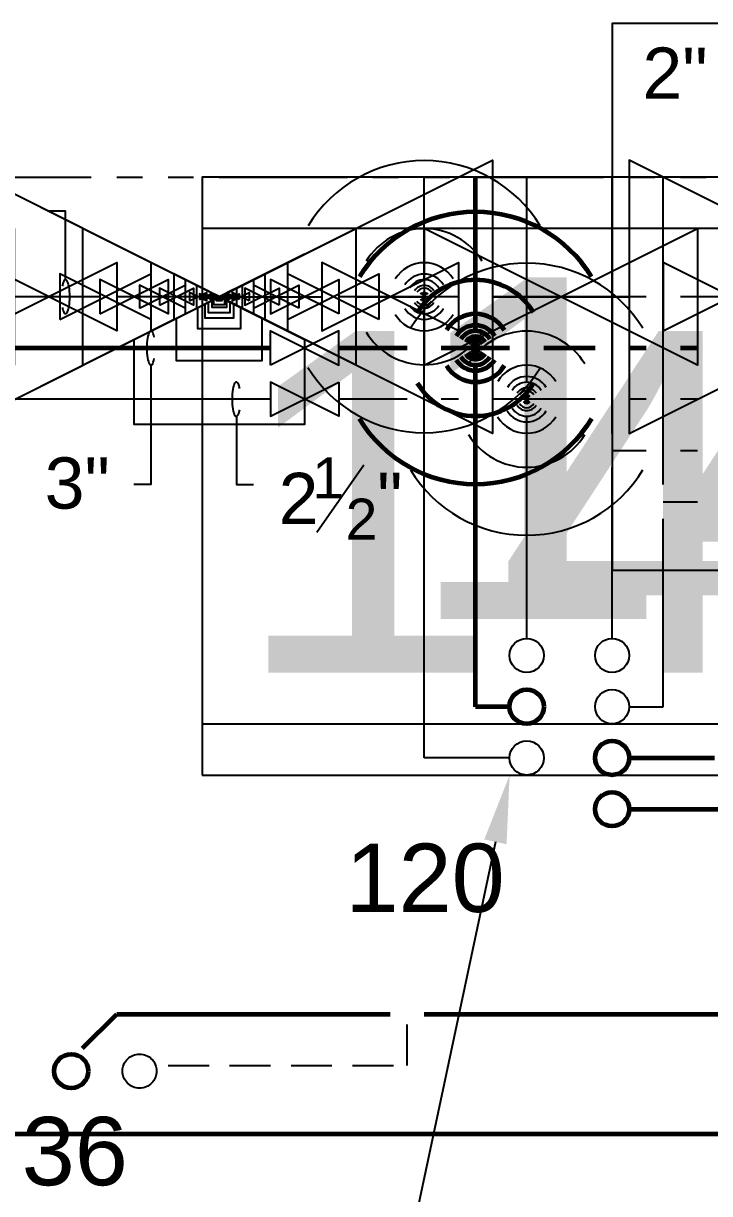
# Model space of a CAD drawing. Extents: x -3956 to 957, y -346 to 1886.
# Drawn here: x -2228.4 to -2107.9, y 162.2 to 367.7 of the extents above; entities that cross this region are included whole.
import ezdxf

# ---------------------------------------------------------------- set-up
doc = ezdxf.new("R2010")
doc.units = 0
doc.header["$LTSCALE"] = 36
doc.header["$MEASUREMENT"] = 0
doc.linetypes.add('PHANTOM2', pattern=[1.25, 0.625, -0.125, 0.125, -0.125, 0.125, -0.125])
doc.linetypes.add('VENT', pattern=[0.30000000000000004, 0.2, -0.1])
for name, color, linetype in [('G-ANNO-TEXT', 70, 'Continuous'), ('P-14HW-N', 3, 'Continuous'), ('P-14HW-N @ 768', 3, 'Continuous'), ('P-14HW-N @ 96', 3, 'Continuous'), ('P-14HWC-N', 2, 'Continuous'), ('P-14HWC-N @ 768', 2, 'Continuous'), ('P-14HWC-N @ 96', 2, 'Continuous'), ('P-HW-N', 1, 'Continuous'), ('P-HW-N @ 1 (1)', 1, 'Continuous'), ('P-HW-N @ 1 (2)', 1, 'Continuous'), ('P-HW-N @ 12', 1, 'Continuous'), ('P-HW-N @ 128', 1, 'Continuous'), ('P-HW-N @ 16', 1, 'Continuous'), ('P-HW-N @ 192', 1, 'Continuous'), ('P-HW-N @ 2', 1, 'Continuous'), ('P-HW-N @ 24', 1, 'Continuous'), ('P-HW-N @ 384', 1, 'Continuous'), ('P-HW-N @ 4', 1, 'Continuous'), ('P-HW-N @ 48', 1, 'Continuous'), ('P-HW-N @ 64', 1, 'Continuous'), ('P-HW-N @ 768', 1, 'Continuous'), ('P-HW-N @ 8', 1, 'Continuous'), ('P-HW-N @ 96', 1, 'Continuous'), ('P-HWC-N', 2, 'Continuous'), ('P-HWC-N @ 1 (1)', 2, 'Continuous'), ('P-HWC-N @ 1 (2)', 2, 'Continuous'), ('P-HWC-N @ 12', 2, 'Continuous'), ('P-HWC-N @ 128', 2, 'Continuous'), ('P-HWC-N @ 16', 2, 'Continuous'), ('P-HWC-N @ 192', 2, 'Continuous'), ('P-HWC-N @ 2', 2, 'Continuous'), ('P-HWC-N @ 24', 2, 'Continuous'), ('P-HWC-N @ 384', 2, 'Continuous'), ('P-HWC-N @ 4', 2, 'Continuous'), ('P-HWC-N @ 48', 2, 'Continuous'), ('P-HWC-N @ 64', 2, 'Continuous'), ('P-HWC-N @ 768', 2, 'Continuous'), ('P-HWC-N @ 8', 2, 'Continuous'), ('P-HWC-N @ 96', 2, 'Continuous'), ('P-SANV-N', 5, 'VENT'), ('P-SANV-N @ 96', 5, 'VENT')]:
    doc.layers.add(name, color=color, linetype=linetype)
for name, color, linetype, lineweight in [('P-CW-N', 4, 'Continuous', 60), ('P-CW-N @ 1 (1)', 4, 'Continuous', 60), ('P-CW-N @ 1 (2)', 4, 'Continuous', 60), ('P-CW-N @ 12', 4, 'Continuous', 60), ('P-CW-N @ 128', 4, 'Continuous', 60), ('P-CW-N @ 16', 4, 'Continuous', 60), ('P-CW-N @ 192', 4, 'Continuous', 60), ('P-CW-N @ 2', 4, 'Continuous', 60), ('P-CW-N @ 24', 4, 'Continuous', 60), ('P-CW-N @ 384', 4, 'Continuous', 60), ('P-CW-N @ 4', 4, 'Continuous', 60), ('P-CW-N @ 48', 4, 'Continuous', 60), ('P-CW-N @ 64', 4, 'Continuous', 60), ('P-CW-N @ 768', 4, 'Continuous', 60), ('P-CW-N @ 8', 4, 'Continuous', 60), ('P-CW-N @ 96', 4, 'Continuous', 60), ('P-GAS-N', 3, 'Continuous', 60), ('P-GAS-N @ 96', 3, 'Continuous', 60), ('P-SAN-N', 6, 'Continuous', 60), ('P-SAN-N @ 96', 6, 'Continuous', 60)]:
    doc.layers.add(name, color=color, linetype=linetype, lineweight=lineweight)
doc.layers.add('P-SAN-DFU', color=7, linetype='Continuous', plot=False)
doc.styles.add('Arial', font='arial.ttf')

# ---------------------------------------------------------------- blocks, each defined once
blk = doc.blocks.new('*U7')
blk.add_circle((0, 0), 0.03125)
blk = doc.blocks.new('*U13')
at = {"layer": 'DEFPOINTS'}
blk.add_lwpolyline([(-0.25, -0.06249999999999999), (0.25, -0.0625), (0.25, 0.0625), (-0.25, 0.0625)], close=True, dxfattribs=at)
at = {"insert": (-5.551115123125783e-17, 0.03956876705320601), "char_height": 0.078125, "width": 0.2237833603342428, "attachment_point": 2, "style": 'Arial'}
blk.add_mtext('140%%DHW', dxfattribs=at)
blk = doc.blocks.new('*U1475')
at = {"layer": 'P-14HW-N @ 768', "linetype": 'ByBlock', "lineweight": -2, "xscale": 768, "yscale": 768, "zscale": 768}
blk.add_blockref('*U13', (-2005.000000014936, 292.7428015229925), dxfattribs=at)
blk = doc.blocks.new('*U14')
at = {"layer": 'DEFPOINTS'}
blk.add_lwpolyline([(-0.25, -0.06249999999999999), (0.25, -0.0625), (0.25, 0.0625), (-0.25, 0.0625)], close=True, dxfattribs=at)
at = {"insert": (-1.110223024625157e-16, 0.03903585436562074), "char_height": 0.078125, "width": 0.3407139839491038, "attachment_point": 2, "style": 'Arial'}
blk.add_mtext('140%%DHWC', dxfattribs=at)
blk = doc.blocks.new('*U1476')
at = {"layer": 'P-14HWC-N @ 768', "linetype": 'ByBlock', "lineweight": -2, "xscale": 768, "yscale": 768, "zscale": 768}
blk.add_blockref('*U14', (-2005.000000014936, 283.7428015229925), dxfattribs=at)
blk = doc.blocks.new('*U15')
at = {"layer": 'DEFPOINTS'}
blk.add_lwpolyline([(-0.15625, -0.0625), (0.15625, -0.0625), (0.15625, 0.0625), (-0.15625, 0.0625)], close=True, dxfattribs=at)
blk = doc.blocks.new('*U1481')
at = {"layer": 'P-HWC-N @ 768', "linetype": 'ByBlock', "lineweight": -2, "xscale": 768, "yscale": 768, "zscale": 768}
blk.add_blockref('*U15', (-2005.000000014936, 319.7428015229925), dxfattribs=at)
blk = doc.blocks.new('*U74')
for start, end in [(121.274325396742, 238.7256746032579), (301.4341766631704, 58.56582333682955)]:
    blk.add_arc((0, 0), 0.03111555437015312, start, end)
blk = doc.blocks.new('*U1492')
at = {"layer": 'P-HWC-N @ 1 (1)', "rotation": 90}
blk.add_blockref('*U74', (-2158.000000014936, 319.7428015229925), dxfattribs=at)
at = {"layer": 'P-HWC-N @ 1 (2)', "rotation": 90}
blk.add_blockref('*U74', (-2158.000000014936, 319.7428015229925), dxfattribs=at)
at = {"layer": 'P-HWC-N @ 12', "xscale": 12, "yscale": 12, "zscale": 12, "rotation": 90}
blk.add_blockref('*U74', (-2158.000000014936, 319.7428015229925), dxfattribs=at)
at = {"layer": 'P-HWC-N @ 128', "xscale": 128, "yscale": 128, "zscale": 128, "rotation": 90}
blk.add_blockref('*U74', (-2158.000000014936, 319.7428015229925), dxfattribs=at)
at = {"layer": 'P-HWC-N @ 16', "xscale": 16, "yscale": 16, "zscale": 16, "rotation": 90}
blk.add_blockref('*U74', (-2158.000000014936, 319.7428015229925), dxfattribs=at)
at = {"layer": 'P-HWC-N @ 192', "xscale": 192, "yscale": 192, "zscale": 192, "rotation": 90}
blk.add_blockref('*U74', (-2158.000000014936, 319.7428015229925), dxfattribs=at)
at = {"layer": 'P-HWC-N @ 2', "xscale": 2, "yscale": 2, "zscale": 2, "rotation": 90}
blk.add_blockref('*U74', (-2158.000000014936, 319.7428015229925), dxfattribs=at)
at = {"layer": 'P-HWC-N @ 24', "xscale": 24, "yscale": 24, "zscale": 24, "rotation": 90}
blk.add_blockref('*U74', (-2158.000000014936, 319.7428015229925), dxfattribs=at)
at = {"layer": 'P-HWC-N @ 384', "xscale": 384, "yscale": 384, "zscale": 384, "rotation": 90}
blk.add_blockref('*U74', (-2158.000000014936, 319.7428015229925), dxfattribs=at)
at = {"layer": 'P-HWC-N @ 4', "xscale": 4, "yscale": 4, "zscale": 4, "rotation": 90}
blk.add_blockref('*U74', (-2158.000000014936, 319.7428015229925), dxfattribs=at)
at = {"layer": 'P-HWC-N @ 48', "xscale": 48, "yscale": 48, "zscale": 48, "rotation": 90}
blk.add_blockref('*U74', (-2158.000000014936, 319.7428015229925), dxfattribs=at)
at = {"layer": 'P-HWC-N @ 64', "xscale": 64, "yscale": 64, "zscale": 64, "rotation": 90}
blk.add_blockref('*U74', (-2158.000000014936, 319.7428015229925), dxfattribs=at)
at = {"layer": 'P-HWC-N @ 768', "xscale": 768, "yscale": 768, "zscale": 768, "rotation": 90}
blk.add_blockref('*U74', (-2158.000000014936, 319.7428015229925), dxfattribs=at)
at = {"layer": 'P-HWC-N @ 8', "xscale": 8, "yscale": 8, "zscale": 8, "rotation": 90}
blk.add_blockref('*U74', (-2158.000000014936, 319.7428015229925), dxfattribs=at)
at = {"layer": 'P-HWC-N @ 96', "xscale": 96, "yscale": 96, "zscale": 96, "rotation": 90}
blk.add_blockref('*U74', (-2158.000000014936, 319.7428015229925), dxfattribs=at)
blk = doc.blocks.new('*U1493')
at = {"layer": 'P-CW-N @ 1 (1)', "rotation": 90}
blk.add_blockref('*U74', (-2149.000000014936, 310.7428015229925), dxfattribs=at)
at = {"layer": 'P-CW-N @ 1 (2)', "rotation": 90}
blk.add_blockref('*U74', (-2149.000000014936, 310.7428015229925), dxfattribs=at)
at = {"layer": 'P-CW-N @ 12', "xscale": 12, "yscale": 12, "zscale": 12, "rotation": 90}
blk.add_blockref('*U74', (-2149.000000014936, 310.7428015229925), dxfattribs=at)
at = {"layer": 'P-CW-N @ 128', "xscale": 128, "yscale": 128, "zscale": 128, "rotation": 90}
blk.add_blockref('*U74', (-2149.000000014936, 310.7428015229925), dxfattribs=at)
at = {"layer": 'P-CW-N @ 16', "xscale": 16, "yscale": 16, "zscale": 16, "rotation": 90}
blk.add_blockref('*U74', (-2149.000000014936, 310.7428015229925), dxfattribs=at)
at = {"layer": 'P-CW-N @ 192', "xscale": 192, "yscale": 192, "zscale": 192, "rotation": 90}
blk.add_blockref('*U74', (-2149.000000014936, 310.7428015229925), dxfattribs=at)
at = {"layer": 'P-CW-N @ 2', "xscale": 2, "yscale": 2, "zscale": 2, "rotation": 90}
blk.add_blockref('*U74', (-2149.000000014936, 310.7428015229925), dxfattribs=at)
at = {"layer": 'P-CW-N @ 24', "xscale": 24, "yscale": 24, "zscale": 24, "rotation": 90}
blk.add_blockref('*U74', (-2149.000000014936, 310.7428015229925), dxfattribs=at)
at = {"layer": 'P-CW-N @ 384', "xscale": 384, "yscale": 384, "zscale": 384, "rotation": 90}
blk.add_blockref('*U74', (-2149.000000014936, 310.7428015229925), dxfattribs=at)
at = {"layer": 'P-CW-N @ 4', "xscale": 4, "yscale": 4, "zscale": 4, "rotation": 90}
blk.add_blockref('*U74', (-2149.000000014936, 310.7428015229925), dxfattribs=at)
at = {"layer": 'P-CW-N @ 48', "xscale": 48, "yscale": 48, "zscale": 48, "rotation": 90}
blk.add_blockref('*U74', (-2149.000000014936, 310.7428015229925), dxfattribs=at)
at = {"layer": 'P-CW-N @ 64', "xscale": 64, "yscale": 64, "zscale": 64, "rotation": 90}
blk.add_blockref('*U74', (-2149.000000014936, 310.7428015229925), dxfattribs=at)
at = {"layer": 'P-CW-N @ 768', "xscale": 768, "yscale": 768, "zscale": 768, "rotation": 90}
blk.add_blockref('*U74', (-2149.000000014936, 310.7428015229925), dxfattribs=at)
at = {"layer": 'P-CW-N @ 8', "xscale": 8, "yscale": 8, "zscale": 8, "rotation": 90}
blk.add_blockref('*U74', (-2149.000000014936, 310.7428015229925), dxfattribs=at)
at = {"layer": 'P-CW-N @ 96', "xscale": 96, "yscale": 96, "zscale": 96, "rotation": 90}
blk.add_blockref('*U74', (-2149.000000014936, 310.7428015229925), dxfattribs=at)
blk = doc.blocks.new('*U1494')
at = {"layer": 'P-HW-N @ 1 (1)', "rotation": 90}
blk.add_blockref('*U74', (-2140.000000014936, 301.7428015229925), dxfattribs=at)
at = {"layer": 'P-HW-N @ 1 (2)', "rotation": 90}
blk.add_blockref('*U74', (-2140.000000014936, 301.7428015229925), dxfattribs=at)
at = {"layer": 'P-HW-N @ 12', "xscale": 12, "yscale": 12, "zscale": 12, "rotation": 90}
blk.add_blockref('*U74', (-2140.000000014936, 301.7428015229925), dxfattribs=at)
at = {"layer": 'P-HW-N @ 128', "xscale": 128, "yscale": 128, "zscale": 128, "rotation": 90}
blk.add_blockref('*U74', (-2140.000000014936, 301.7428015229925), dxfattribs=at)
at = {"layer": 'P-HW-N @ 16', "xscale": 16, "yscale": 16, "zscale": 16, "rotation": 90}
blk.add_blockref('*U74', (-2140.000000014936, 301.7428015229925), dxfattribs=at)
at = {"layer": 'P-HW-N @ 192', "xscale": 192, "yscale": 192, "zscale": 192, "rotation": 90}
blk.add_blockref('*U74', (-2140.000000014936, 301.7428015229925), dxfattribs=at)
at = {"layer": 'P-HW-N @ 2', "xscale": 2, "yscale": 2, "zscale": 2, "rotation": 90}
blk.add_blockref('*U74', (-2140.000000014936, 301.7428015229925), dxfattribs=at)
at = {"layer": 'P-HW-N @ 24', "xscale": 24, "yscale": 24, "zscale": 24, "rotation": 90}
blk.add_blockref('*U74', (-2140.000000014936, 301.7428015229925), dxfattribs=at)
at = {"layer": 'P-HW-N @ 384', "xscale": 384, "yscale": 384, "zscale": 384, "rotation": 90}
blk.add_blockref('*U74', (-2140.000000014936, 301.7428015229925), dxfattribs=at)
at = {"layer": 'P-HW-N @ 4', "xscale": 4, "yscale": 4, "zscale": 4, "rotation": 90}
blk.add_blockref('*U74', (-2140.000000014936, 301.7428015229925), dxfattribs=at)
at = {"layer": 'P-HW-N @ 48', "xscale": 48, "yscale": 48, "zscale": 48, "rotation": 90}
blk.add_blockref('*U74', (-2140.000000014936, 301.7428015229925), dxfattribs=at)
at = {"layer": 'P-HW-N @ 64', "xscale": 64, "yscale": 64, "zscale": 64, "rotation": 90}
blk.add_blockref('*U74', (-2140.000000014936, 301.7428015229925), dxfattribs=at)
at = {"layer": 'P-HW-N @ 768', "xscale": 768, "yscale": 768, "zscale": 768, "rotation": 90}
blk.add_blockref('*U74', (-2140.000000014936, 301.7428015229925), dxfattribs=at)
at = {"layer": 'P-HW-N @ 8', "xscale": 8, "yscale": 8, "zscale": 8, "rotation": 90}
blk.add_blockref('*U74', (-2140.000000014936, 301.7428015229925), dxfattribs=at)
at = {"layer": 'P-HW-N @ 96', "xscale": 96, "yscale": 96, "zscale": 96, "rotation": 90}
blk.add_blockref('*U74', (-2140.000000014936, 301.7428015229925), dxfattribs=at)
blk = doc.blocks.new('*U91')
for p, q in [((-0.0625, 9.505924936092924e-10), (-0.09375, 9.505924974363136e-10)), ((0.0625000009887199, 2.00678804205732e-09), (0.09375000098871988, 2.534885816638908e-09))]:
    blk.add_line(p, q)
at = {"linetype": 'Continuous'}
for points in [[(-0.2187499999997726, 0.03125000095050724), (-0.09375, -0.03124999904932224), (-0.09375, 0.03125000095050724), (-0.2187499999997726, -0.03124999904932224), (-0.2187499999997726, 0.03125000095050724)], [(-0.01950223899833947, -0.009751119128395658), (-0.06250000047529625, -0.03124999904940751), (-0.06249999952470375, 0.03125000095059249), (-0.01950223850397403, 0.009751119622759319)], [(0.01950223850397226, -0.009751119622759319), (0.06249999952470375, -0.03125000095059249), (0.06250000047529625, 0.03124999904940751), (0.0195022389983377, 0.009751119128395658)], [(0.2187500004603947, 0.03125000464719163), (0.09375000151681766, -0.03124999746502892), (0.09375000046062211, 0.03125000253480055), (0.2187500015165903, -0.03124999535263783), (0.2187500004603947, 0.03125000464719163)], [(-0.01950223850397423, 0.00975111962275942), (-0.01950223850397423, 0.02925335812675912), (0.0195022389983379, 0.02925335812675912), (0.0195022389983379, 0.00975111912839576)], [(-0.01950223850397562, -0.009751119622759222), (4.943599696272116e-10, -4.943635590677493e-10), (-0.01950223800961018, 0.009751119128395755)], [(0.01950223899833789, 0.009751119128395757), (4.943647435862175e-10, -4.943635590677493e-10), (0.01950223949270333, -0.00975111962275922)]]:
    blk.add_lwpolyline(points, dxfattribs=at)
blk = doc.blocks.new('*U1565')
at = {"layer": 'P-HWC-N @ 1 (1)', "rotation": 180}
blk.add_blockref('*U91', (-2194.000000014936, 319.7428015229925), dxfattribs=at)
at = {"layer": 'P-HWC-N @ 1 (2)', "rotation": 180}
blk.add_blockref('*U91', (-2194.000000014936, 319.7428015229925), dxfattribs=at)
at = {"layer": 'P-HWC-N @ 12', "xscale": 12, "yscale": 12, "zscale": 12, "rotation": 180}
blk.add_blockref('*U91', (-2194.000000014936, 319.7428015229925), dxfattribs=at)
at = {"layer": 'P-HWC-N @ 128', "xscale": 128, "yscale": 128, "zscale": 128, "rotation": 180}
blk.add_blockref('*U91', (-2194.000000014936, 319.7428015229925), dxfattribs=at)
at = {"layer": 'P-HWC-N @ 16', "xscale": 16, "yscale": 16, "zscale": 16, "rotation": 180}
blk.add_blockref('*U91', (-2194.000000014936, 319.7428015229925), dxfattribs=at)
at = {"layer": 'P-HWC-N @ 192', "xscale": 192, "yscale": 192, "zscale": 192, "rotation": 180}
blk.add_blockref('*U91', (-2194.000000014936, 319.7428015229925), dxfattribs=at)
at = {"layer": 'P-HWC-N @ 2', "xscale": 2, "yscale": 2, "zscale": 2, "rotation": 180}
blk.add_blockref('*U91', (-2194.000000014936, 319.7428015229925), dxfattribs=at)
at = {"layer": 'P-HWC-N @ 24', "xscale": 24, "yscale": 24, "zscale": 24, "rotation": 180}
blk.add_blockref('*U91', (-2194.000000014936, 319.7428015229925), dxfattribs=at)
at = {"layer": 'P-HWC-N @ 384', "xscale": 384, "yscale": 384, "zscale": 384, "rotation": 180}
blk.add_blockref('*U91', (-2194.000000014936, 319.7428015229925), dxfattribs=at)
at = {"layer": 'P-HWC-N @ 4', "xscale": 4, "yscale": 4, "zscale": 4, "rotation": 180}
blk.add_blockref('*U91', (-2194.000000014936, 319.7428015229925), dxfattribs=at)
at = {"layer": 'P-HWC-N @ 48', "xscale": 48, "yscale": 48, "zscale": 48, "rotation": 180}
blk.add_blockref('*U91', (-2194.000000014936, 319.7428015229925), dxfattribs=at)
at = {"layer": 'P-HWC-N @ 64', "xscale": 64, "yscale": 64, "zscale": 64, "rotation": 180}
blk.add_blockref('*U91', (-2194.000000014936, 319.7428015229925), dxfattribs=at)
at = {"layer": 'P-HWC-N @ 768', "xscale": 768, "yscale": 768, "zscale": 768, "rotation": 180}
blk.add_blockref('*U91', (-2194.000000014936, 319.7428015229925), dxfattribs=at)
at = {"layer": 'P-HWC-N @ 8', "xscale": 8, "yscale": 8, "zscale": 8, "rotation": 180}
blk.add_blockref('*U91', (-2194.000000014936, 319.7428015229925), dxfattribs=at)
at = {"layer": 'P-HWC-N @ 96', "xscale": 96, "yscale": 96, "zscale": 96, "rotation": 180}
blk.add_blockref('*U91', (-2194.000000014936, 319.7428015229925), dxfattribs=at)
blk = doc.blocks.new('*U1566')
at = {"layer": 'P-HWC-N @ 192', "xscale": 192, "yscale": 192, "zscale": 192, "rotation": 180}
blk.add_blockref('*U91', (-2074.000000014936, 319.7428015229925), dxfattribs=at)
at = {"layer": 'P-HWC-N @ 384', "xscale": 384, "yscale": 384, "zscale": 384, "rotation": 180}
blk.add_blockref('*U91', (-2074.000000014936, 319.7428015229925), dxfattribs=at)
at = {"layer": 'P-HWC-N @ 768', "xscale": 768, "yscale": 768, "zscale": 768, "rotation": 180}
blk.add_blockref('*U91', (-2074.000000014936, 319.7428015229925), dxfattribs=at)
blk = doc.blocks.new('LeaderNoteBlock')
blk.add_ellipse((0, 0), major_axis=(1, -1.836909530733566e-16), ratio=0.2499999999998295, start_param=5.387520513321723, end_param=10.32044275462724)

msp = doc.modelspace()

# ---------------------------------------------------------------- linework, layer by layer
at = {"linetype": 'Continuous'}
for points in [[(-2185.000000014914, 307.7428015230007), (-2185.000000014914, 313.7428015229843), (-2173.000000014936, 307.7428015230007), (-2173.000000014936, 313.7428015229843), (-2185.000000014914, 307.7428015230007)], [(-2173.000000014958, 304.7428015229843), (-2173.000000014958, 298.7428015230007), (-2185.000000014936, 304.7428015229843), (-2185.000000014936, 298.7428015230007), (-2173.000000014958, 304.7428015229843)]]:
    msp.add_lwpolyline(points, dxfattribs=at)
at = {"layer": 'G-ANNO-TEXT', "linetype": 'PHANTOM2'}
msp.add_line((-2284.000000014936, 340.7428015229925), (-1951.000000014936, 340.7428015229925), dxfattribs=at)
at = {"layer": 'G-ANNO-TEXT'}
msp.add_line((-2176.853488419419, 278.4154388641391), (-2168.593987735964, 290.2112283019005), dxfattribs=at)
for points in [[(-2221.000000014936, 322.7428015229925), (-2221.000000014936, 334.7428015229925), (-2224.000000014936, 334.7428015229925)], [(-2206.000000014936, 307.7428015229925), (-2206.000000014936, 286.7428015229925), (-2209.000000014936, 286.7428015229925)], [(-2191.000000014936, 298.7428015229925), (-2191.000000014936, 286.7428015229925), (-2188.000000014936, 286.7428015229925)], [(-2145.493062701399, 224.0046313742273), (-2215.000000014936, -103.2571984770075), (-2227.000000014936, -103.2571984770075)]]:
    msp.add_lwpolyline(points, dxfattribs=at)
msp.add_solid([(-2147.44942439286, 224.4201418219711), (-2143.000000014936, 235.7428015229925), (-2143.536701009938, 223.5891209264832)], dxfattribs=at)
at = {"layer": 'P-14HW-N'}
for p, q in [((-2125.000000014936, 295.7428015229925), (-2125.000000014936, 340.7428015229925)), ((-2125.000000014936, 292.7428015229925), (-2119.000000014936, 292.7428015229925)), ((-2113.000000014936, 292.7428015229925), (-2110.000000014936, 292.7428015229925)), ((-2125.000000014936, 259.7428015229925), (-2125.000000014936, 289.7428015229925))]:
    msp.add_line(p, q, dxfattribs=at)
at = {"layer": 'P-14HWC-N'}
for p, q in [((-2116.000000014936, 286.7428015229925), (-2116.000000014936, 340.7428015229925)), ((-2116.000000014936, 283.7428015229925), (-2110.000000014936, 283.7428015229925)), ((-2116.000000014936, 247.7428015229925), (-2116.000000014936, 280.7428015229925)), ((-2122.000000014936, 247.7428015229925), (-2116.000000014936, 247.7428015229925))]:
    msp.add_line(p, q, dxfattribs=at)
at = {"layer": 'P-CW-N'}
for p, q in [((-2149.000000014936, 313.7428015229925), (-2149.000000014936, 340.7428015229925)), ((-2254.000000014936, 310.7428015229925), (-2185.000000014936, 310.7428015229925)), ((-2173.000000014936, 310.7428015229925), (-2161.000000014936, 310.7428015229925)), ((-2155.000000014936, 310.7428015229925), (-2143.000000014936, 310.7428015229925)), ((-2137.000000014936, 310.7428015229925), (-2128.000000014936, 310.7428015229925)), ((-2122.000000014936, 310.7428015229925), (-2119.000000014936, 310.7428015229925)), ((-2113.000000014936, 310.7428015229925), (-2110.000000014936, 310.7428015229925)), ((-2149.000000014936, 247.7428015229925), (-2149.000000014936, 307.7428015229925)), ((-2143.000000014936, 247.7428015229925), (-2149.000000014936, 247.7428015229925))]:
    msp.add_line(p, q, dxfattribs=at)
at = {"layer": 'P-GAS-N'}
for p, q in [((-2122.000000014936, 238.7428015229925), (-2107.000000014936, 238.7428015229925)), ((-2122.000000014936, 229.7428015229925), (-2098.000000014936, 229.7428015229925))]:
    msp.add_line(p, q, dxfattribs=at)
at = {"layer": 'P-HW-N'}
for p, q in [((-2140.000000014936, 304.7428015229925), (-2140.000000014936, 340.7428015229925)), ((-2185.000000014936, 301.7428015229925), (-2230.000000014936, 301.7428015229925)), ((-2161.000000014936, 301.7428015229925), (-2173.000000014936, 301.7428015229925)), ((-2152.000000014936, 301.7428015229925), (-2155.000000014936, 301.7428015229925)), ((-2128.000000014936, 301.7428015229925), (-2146.000000014936, 301.7428015229925)), ((-2119.000000014936, 301.7428015229925), (-2122.000000014936, 301.7428015229925)), ((-2110.000000014936, 301.7428015229925), (-2113.000000014936, 301.7428015229925)), ((-2140.000000014936, 259.7428015229925), (-2140.000000014936, 298.7428015229925))]:
    msp.add_line(p, q, dxfattribs=at)
at = {"layer": 'P-HWC-N'}
for p, q in [((-2158.000000014936, 322.7428015229925), (-2158.000000014936, 340.7428015229925)), ((-2215.000000014936, 319.7428015229925), (-2410.000000014936, 319.7428015229925)), ((-2152.000000014936, 319.7428015229925), (-2173.000000014936, 319.7428015229925)), ((-2143.000000014936, 319.7428015229925), (-2146.000000014936, 319.7428015229925)), ((-2128.000000014936, 319.7428015229925), (-2137.000000014936, 319.7428015229925)), ((-2119.000000014936, 319.7428015229925), (-2122.000000014936, 319.7428015229925)), ((-2110.000000014936, 319.7428015229925), (-2113.000000014936, 319.7428015229925)), ((-2158.000000014936, 238.7428015229925), (-2158.000000014936, 316.7428015229925)), ((-2143.000000014936, 238.7428015229925), (-2158.000000014936, 238.7428015229925))]:
    msp.add_line(p, q, dxfattribs=at)
at = {"layer": 'P-SAN-N'}
for p, q in [((-2218.000000014936, 187.7428015229925), (-2212.000000014936, 193.7428015229925)), ((-2212.000000014936, 193.7428015229925), (-2164.000000014936, 193.7428015229925)), ((-2158.000000014936, 193.7428015229925), (-2086.000000014936, 193.7428015229925)), ((-2404.000000014936, 172.7428015229925), (-2086.000000014936, 172.7428015229925))]:
    msp.add_line(p, q, dxfattribs=at)
at = {"layer": 'P-SANV-N'}
for p, q in [((-2161.000000014936, 184.7428015229925), (-2161.000000014936, 193.7428015229925)), ((-2203.000000014936, 184.7428015229925), (-2161.000000014936, 184.7428015229925))]:
    msp.add_line(p, q, dxfattribs=at)

# ---------------------------------------------------------------- block references
at = {"layer": 'G-ANNO-TEXT', "xscale": 3, "yscale": 3, "zscale": 3}
for p, rotation in [((-2221.000000014936, 319.7428015229925), 270), ((-2206.000000014936, 310.7428015229925), 90), ((-2191.000000014936, 301.7428015229925), 90)]:
    msp.add_blockref('LeaderNoteBlock', p, dxfattribs=dict(at, rotation=rotation))
at = {"layer": 'P-14HW-N'}
msp.add_blockref('*U1475', (0, 0), dxfattribs=at)
at = {"layer": 'P-14HW-N @ 96', "xscale": 96, "yscale": 96, "zscale": 96, "rotation": 180}
msp.add_blockref('*U7', (-2125.000000014936, 256.7428015229925), dxfattribs=at)
at = {"layer": 'P-14HWC-N'}
msp.add_blockref('*U1476', (0, 0), dxfattribs=at)
at = {"layer": 'P-14HWC-N @ 96', "xscale": 96, "yscale": 96, "zscale": 96}
msp.add_blockref('*U7', (-2125.000000014936, 247.7428015229925), dxfattribs=at)
at = {"layer": 'P-CW-N'}
msp.add_blockref('*U1493', (0, 0), dxfattribs=at)
at = {"layer": 'P-CW-N @ 96', "xscale": 96, "yscale": 96, "zscale": 96, "rotation": 180}
msp.add_blockref('*U7', (-2140.000000014936, 247.7428015229925), dxfattribs=at)
at = {"layer": 'P-GAS-N @ 96', "xscale": 96, "yscale": 96, "zscale": 96, "rotation": 180}
for p in [(-2125.000000014936, 238.7428015229925), (-2125.000000014936, 229.7428015229925)]:
    msp.add_blockref('*U7', p, dxfattribs=at)
at = {"layer": 'P-HW-N'}
msp.add_blockref('*U1494', (0, 0), dxfattribs=at)
at = {"layer": 'P-HW-N @ 96', "xscale": 96, "yscale": 96, "zscale": 96, "rotation": 180}
msp.add_blockref('*U7', (-2140.000000014936, 256.7428015229925), dxfattribs=at)
at = {"layer": 'P-HWC-N'}
for name in ['*U1481', '*U1565', '*U1566', '*U1492']:
    msp.add_blockref(name, (0, 0), dxfattribs=at)
at = {"layer": 'P-HWC-N @ 96', "xscale": 96, "yscale": 96, "zscale": 96, "rotation": 180}
msp.add_blockref('*U7', (-2140.000000014936, 238.7428015229925), dxfattribs=at)
at = {"layer": 'P-SAN-N @ 96', "xscale": 96, "yscale": 96, "zscale": 96, "rotation": 180}
msp.add_blockref('*U7', (-2220.000000014936, 183.7428015229925), dxfattribs=at)
at = {"layer": 'P-SANV-N @ 96', "xscale": 96, "yscale": 96, "zscale": 96, "rotation": 180}
msp.add_blockref('*U7', (-2208.000000014936, 183.7428015229925), dxfattribs=at)

# ---------------------------------------------------------------- texts
at = {"layer": 'G-ANNO-TEXT', "style": 'Arial'}
for s, height, p in [('2"', 9, (-2119.666302879874, 354.5059665980266)), ('3"', 9, (-2224.666302879874, 282.5243840605096)), ('1', 7.2, (-2177.671077777555, 284.3133335830198)), ('2', 9, (-2183.568349264595, 279.8133335830198)), ('"', 9, (-2166.27353343922, 279.8133335830198)), ('2', 7.2, (-2171.818417477419, 277.0838656430471))]:
    msp.add_text(s, height=height, dxfattribs=at).set_placement(p)
at = {"layer": 'P-SAN-DFU', "style": 'Arial'}
msp.add_text('120', height=12, dxfattribs=at).set_placement((-2171.825375185468, 211.6936882897046))
at = {"layer": 'P-SAN-DFU', "color": 3, "style": 'Arial'}
msp.add_text('36', height=12, dxfattribs=at).set_placement((-2228.703956358729, 163.6936882897047))

doc.saveas('drawing.dxf')
